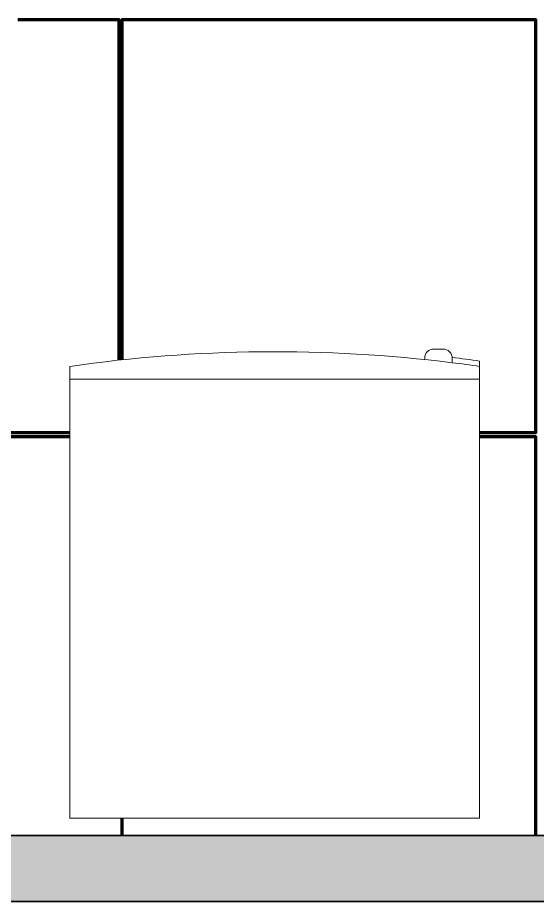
# Model space of a CAD drawing. Header units: millimetres. Extents: x 1825 to 3949, y 402 to 2672.
# Drawn here: x 2682.7 to 2758.2, y 1217.8 to 1346 of the extents above; entities that cross this region are included whole.
import ezdxf

# ---------------------------------------------------------------- set-up
doc = ezdxf.new("R2010")
doc.units = ezdxf.units.MM
doc.header["$MEASUREMENT"] = 0
for name, color, linetype, lineweight in [('A-FURN', 8, 'Continuous', 18), ('A-SECT-MCUT', 1, 'Continuous', 35), ('A-WALL-PATT', 5, 'Continuous', 18), ('campiture sezione', 2, 'Continuous', 13)]:
    doc.layers.add(name, color=color, linetype=linetype, lineweight=lineweight)

msp = doc.modelspace()

# ---------------------------------------------------------------- hatches: boundary and pattern name
at = {"layer": 'campiture sezione'}
h = msp.add_hatch(color=256, dxfattribs=at)
h.dxf.hatch_style = 1
h.paths.add_polyline_path([(2854.83, 1217.75), (2854.83, 1227.3), (2618.2, 1227.3), (2618.2, 1217.75)])
h.paths.add_polyline_path([(2944.26, 1217.75), (2944.29, 1227.3), (2854.83, 1227.3), (2854.83, 1217.75)])
h.paths.add_polyline_path([(3009.6, 1217.75), (3009.6, 1324.88), (2999.99, 1324.88), (2999.99, 1227.3), (2944.29, 1227.3), (2944.26, 1217.75)])
h.paths.add_polyline_path([(3009.6, 1324.88), (3009.6, 1347.3), (2999.99, 1347.3), (2999.99, 1324.88)])
h.paths.add_polyline_path([(3009.6, 1432.3), (3009.6, 1536.85), (2944.87, 1536.85), (2944.84, 1527.3), (2999.99, 1527.3), (2999.99, 1432.3)])
h.paths.add_polyline_path([(2944.84, 1527.3), (2944.87, 1536.85), (2835.26, 1536.85), (2835.26, 1527.3)])
h.paths.add_polyline_path([(2666.49, 1527.25), (2666.49, 1528.85), (2666.49, 1536.85), (2618.2, 1536.85), (2618.2, 1527.25)])

# ---------------------------------------------------------------- linework, layer by layer
at = {"layer": 'A-FURN'}
msp.add_line((2679.9, 1227.3), (2739.9, 1227.3), dxfattribs=at)
msp.add_lwpolyline([(2745.79, 1295.9), (2745.8, 1296.55, 0.416684), (2744.47, 1297.89), (2743.13, 1297.89, 0.409441), (2741.8, 1296.58), (2741.79, 1296.36)], format="xyb", dxfattribs=at)
for points in [[(2690.27, 1229.8), (2690.27, 1295.37)], [(2749.77, 1295.37), (2749.77, 1229.8), (2690.27, 1229.8)], [(2749.77, 1295.37), (2749.77, 1296.14), (2749.77, 1296.14)], [(2690.27, 1293.5), (2690.27, 1293.5), (2749.77, 1293.5)]]:
    msp.add_lwpolyline(points, dxfattribs=at)
for centre, radius, start, end in [((2720.02, 1088.29), 209.21, 82.9241, 98.1754), ((2728.18, 1151.51), 146.23, 81.5078, 83.081), ((2720.02, 1088.29), 209.21, 81.8246, 82.9241)]:
    msp.add_arc(centre, radius, start, end, dxfattribs=at)
at = {"layer": 'A-SECT-MCUT'}
for points in [[(2999.99, 1227.3), (2618.2, 1227.3)], [(3009.6, 1217.75), (2618.2, 1217.75)]]:
    msp.add_lwpolyline(points, dxfattribs=at)
at = {"layer": 'A-WALL-PATT', "lineweight": 100}
for points in [[(2682.72, 1345.71), (2697.4, 1345.71), (2697.4, 1296.27)], [(2697.9, 1296.32), (2697.9, 1345.71), (2757.9, 1345.71), (2757.9, 1285.71), (2749.77, 1285.71)], [(2690.27, 1285.71), (2637.4, 1285.71)], [(2637.4, 1285.21), (2690.27, 1285.21)], [(2690.27, 1285.71), (2686.72, 1285.71)], [(2690.27, 1285.71), (2686.72, 1285.71)], [(2749.77, 1285.21), (2757.9, 1285.21), (2757.9, 1227.3)], [(2697.9, 1227.3), (2697.9, 1229.8)]]:
    msp.add_lwpolyline(points, dxfattribs=at)

doc.saveas('drawing.dxf')
